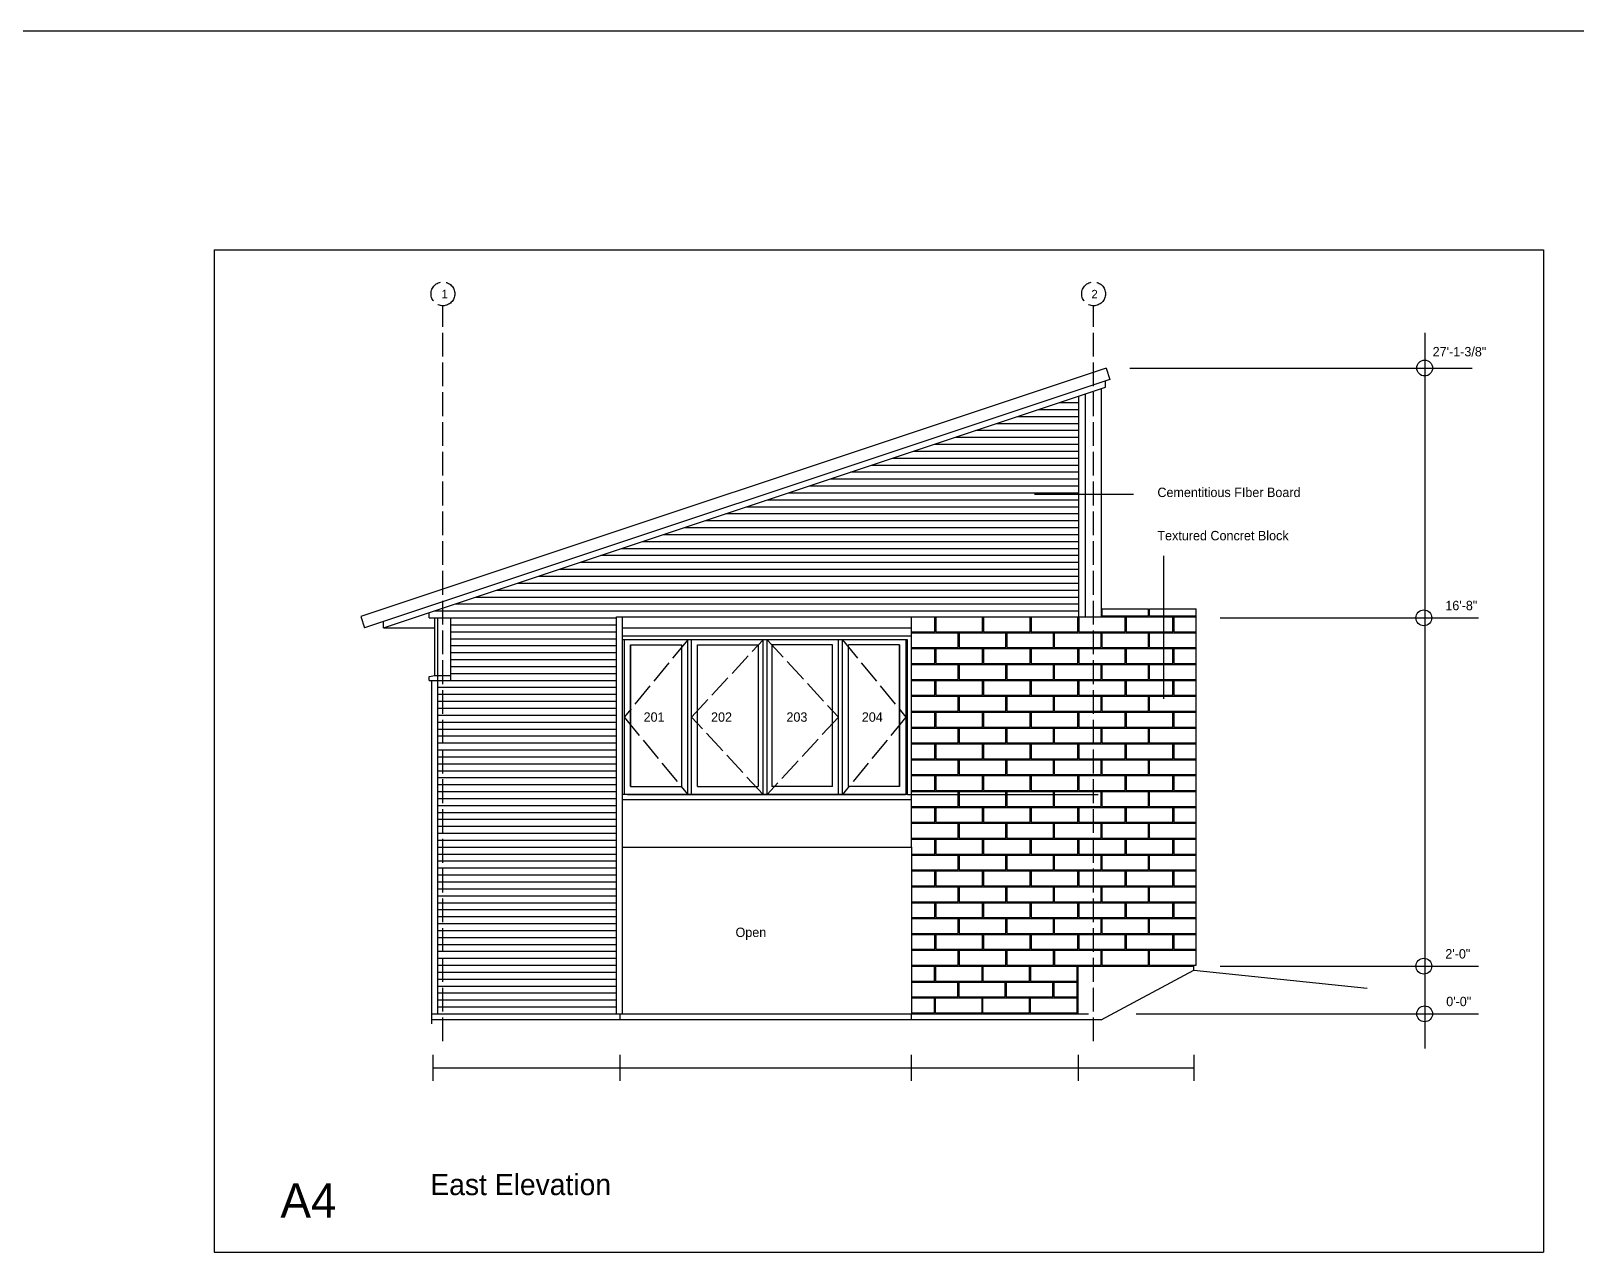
# Model space of a CAD drawing. Header units: inches. Extents: x 1267 to 6358, y -2516 to 3346.
# Drawn here: x 2046 to 2825, y 2730 to 3346 of the extents above; entities that cross this region are included whole.
import ezdxf

# ---------------------------------------------------------------- set-up
doc = ezdxf.new("R2010")
doc.units = ezdxf.units.IN
doc.header["$MEASUREMENT"] = 0
doc.linetypes.add('ACAD_ISO02W100', pattern=[15, 12, -3])
for name, color, linetype in [('blocks', 251, 'Continuous'), ('const', 7, 'Continuous'), ('e1', 7, 'Continuous'), ('e2', 251, 'Continuous'), ('glassSwing', 172, 'ACAD_ISO02W100'), ('grid', 252, 'ACAD_ISO02W100'), ('walls', 7, 'Continuous')]:
    doc.layers.add(name, color=color, linetype=linetype)

msp = doc.modelspace()

# ---------------------------------------------------------------- linework, layer by layer
for p, q in [((2138.78, 3235.35), (2138.78, 2730.34)), ((2138.78, 3235.35), (2808.91, 3235.35)), ((2808.91, 3235.35), (2808.91, 2730.34)), ((2138.78, 2730.34), (2808.91, 2730.34))]:
    msp.add_line(p, q)
at = {"layer": 'blocks'}
for p, q in [((2586.34, 3050.88), (2586.34, 3054.38)), ((2609.84, 3050.88), (2609.84, 3054.38)), ((2610.34, 3050.88), (2610.34, 3054.38)), ((2502.09, 3042.88), (2502.09, 3050.38)), ((2502.59, 3050.38), (2502.59, 3042.88)), ((2526.09, 3042.88), (2526.09, 3050.38)), ((2526.59, 3050.38), (2526.59, 3042.88)), ((2550.09, 3042.88), (2550.09, 3050.38)), ((2550.59, 3050.38), (2550.59, 3042.88)), ((2574.09, 3042.88), (2574.09, 3050.38)), ((2574.59, 3050.38), (2574.59, 3042.88)), ((2586.09, 3050.38), (2598.09, 3050.38)), ((2586.34, 3050.88), (2609.84, 3050.88)), ((2598.09, 3042.88), (2598.09, 3050.38)), ((2598.59, 3050.38), (2622.09, 3050.38)), ((2598.59, 3050.38), (2598.59, 3042.88)), ((2610.34, 3050.88), (2633.84, 3050.88)), ((2622.09, 3042.88), (2622.09, 3050.38)), ((2622.59, 3050.38), (2633.84, 3050.38)), ((2622.59, 3050.38), (2622.59, 3042.88)), ((2490.34, 3042.88), (2502.09, 3042.88)), ((2490.34, 3042.38), (2513.84, 3042.38)), ((2502.59, 3042.88), (2526.09, 3042.88)), ((2513.84, 3034.88), (2513.84, 3042.38)), ((2514.34, 3042.38), (2514.34, 3034.88)), ((2514.34, 3042.38), (2537.84, 3042.38)), ((2526.59, 3042.88), (2550.09, 3042.88)), ((2537.84, 3034.88), (2537.84, 3042.38)), ((2538.34, 3042.38), (2561.84, 3042.38)), ((2538.34, 3042.38), (2538.34, 3034.88)), ((2550.59, 3042.88), (2574.09, 3042.88)), ((2561.84, 3034.88), (2561.84, 3042.38)), ((2562.34, 3034.88), (2562.34, 3042.38)), ((2562.34, 3042.38), (2585.84, 3042.38)), ((2574.59, 3042.88), (2598.09, 3042.88)), ((2585.84, 3034.88), (2585.84, 3042.38)), ((2586.34, 3042.38), (2609.84, 3042.38)), ((2586.34, 3034.88), (2586.34, 3042.38)), ((2598.59, 3042.88), (2622.09, 3042.88)), ((2609.84, 3034.88), (2609.84, 3042.38)), ((2610.34, 3034.88), (2610.34, 3042.38)), ((2610.34, 3042.38), (2633.84, 3042.38)), ((2622.59, 3042.88), (2633.84, 3042.88)), ((2490.34, 3034.88), (2513.84, 3034.88)), ((2490.34, 3034.38), (2502.09, 3034.38)), ((2502.09, 3026.88), (2502.09, 3034.38)), ((2502.59, 3034.38), (2526.09, 3034.38)), ((2502.59, 3034.38), (2502.59, 3026.88)), ((2514.34, 3034.88), (2537.84, 3034.88)), ((2526.09, 3026.88), (2526.09, 3034.38)), ((2526.59, 3034.38), (2550.09, 3034.38)), ((2526.59, 3034.38), (2526.59, 3026.88)), ((2538.34, 3034.88), (2561.84, 3034.88)), ((2550.09, 3026.88), (2550.09, 3034.38)), ((2550.59, 3034.38), (2574.09, 3034.38)), ((2550.59, 3034.38), (2550.59, 3026.88)), ((2562.34, 3034.88), (2585.84, 3034.88)), ((2574.09, 3026.88), (2574.09, 3034.38)), ((2574.59, 3034.38), (2574.59, 3026.88)), ((2574.59, 3034.38), (2598.09, 3034.38)), ((2586.34, 3034.88), (2609.84, 3034.88)), ((2598.09, 3026.88), (2598.09, 3034.38)), ((2598.59, 3034.38), (2622.09, 3034.38)), ((2598.59, 3034.38), (2598.59, 3026.88)), ((2610.34, 3034.88), (2633.84, 3034.88)), ((2622.09, 3026.88), (2622.09, 3034.38)), ((2622.59, 3034.38), (2622.59, 3026.88)), ((2622.59, 3034.38), (2633.84, 3034.38)), ((2490.34, 3026.88), (2502.09, 3026.88)), ((2490.34, 3026.38), (2513.84, 3026.38)), ((2502.59, 3026.88), (2526.09, 3026.88)), ((2513.84, 3018.88), (2513.84, 3026.38)), ((2514.34, 3026.38), (2514.34, 3018.88)), ((2514.34, 3026.38), (2537.84, 3026.38)), ((2526.59, 3026.88), (2550.09, 3026.88)), ((2537.84, 3018.88), (2537.84, 3026.38)), ((2538.34, 3026.38), (2561.84, 3026.38)), ((2538.34, 3026.38), (2538.34, 3018.88)), ((2550.59, 3026.88), (2574.09, 3026.88)), ((2561.84, 3018.88), (2561.84, 3026.38)), ((2562.34, 3018.88), (2562.34, 3026.38)), ((2562.34, 3026.38), (2585.84, 3026.38)), ((2574.59, 3026.88), (2598.09, 3026.88)), ((2585.84, 3018.88), (2585.84, 3026.38)), ((2586.34, 3026.38), (2609.84, 3026.38)), ((2586.34, 3018.88), (2586.34, 3026.38)), ((2598.59, 3026.88), (2622.09, 3026.88)), ((2609.84, 3018.88), (2609.84, 3026.38)), ((2610.34, 3018.88), (2610.34, 3026.38)), ((2610.34, 3026.38), (2633.84, 3026.38)), ((2622.59, 3026.88), (2633.84, 3026.88)), ((2490.34, 3018.88), (2513.84, 3018.88)), ((2490.34, 3018.38), (2502.09, 3018.38)), ((2502.09, 3010.88), (2502.09, 3018.38)), ((2502.59, 3018.38), (2526.09, 3018.38)), ((2502.59, 3018.38), (2502.59, 3010.88)), ((2514.34, 3018.88), (2537.84, 3018.88)), ((2526.09, 3010.88), (2526.09, 3018.38)), ((2526.59, 3018.38), (2526.59, 3010.88)), ((2526.59, 3018.38), (2550.09, 3018.38)), ((2538.34, 3018.88), (2561.84, 3018.88)), ((2550.09, 3010.88), (2550.09, 3018.38)), ((2550.59, 3018.38), (2550.59, 3010.88)), ((2550.59, 3018.38), (2574.09, 3018.38)), ((2562.34, 3018.88), (2585.84, 3018.88)), ((2574.09, 3010.88), (2574.09, 3018.38)), ((2574.59, 3018.38), (2574.59, 3010.88)), ((2574.59, 3018.38), (2598.09, 3018.38)), ((2586.34, 3018.88), (2609.84, 3018.88)), ((2598.09, 3010.88), (2598.09, 3018.38)), ((2598.59, 3018.38), (2622.09, 3018.38)), ((2598.59, 3018.38), (2598.59, 3010.88)), ((2610.34, 3018.88), (2633.84, 3018.88)), ((2622.09, 3010.88), (2622.09, 3018.38)), ((2622.59, 3018.38), (2622.59, 3010.88)), ((2622.59, 3018.38), (2633.84, 3018.38)), ((2490.34, 3010.88), (2502.09, 3010.88)), ((2490.34, 3010.38), (2513.84, 3010.38)), ((2502.59, 3010.88), (2526.09, 3010.88)), ((2513.84, 3002.88), (2513.84, 3010.38)), ((2514.34, 3010.38), (2514.34, 3002.88)), ((2514.34, 3010.38), (2537.84, 3010.38)), ((2526.59, 3010.88), (2550.09, 3010.88)), ((2537.84, 3002.88), (2537.84, 3010.38)), ((2538.34, 3010.38), (2561.84, 3010.38)), ((2538.34, 3010.38), (2538.34, 3002.88)), ((2550.59, 3010.88), (2574.09, 3010.88)), ((2561.84, 3002.88), (2561.84, 3010.38)), ((2562.34, 3010.38), (2585.84, 3010.38)), ((2562.34, 3002.88), (2562.34, 3010.38)), ((2574.59, 3010.88), (2598.09, 3010.88)), ((2585.84, 3002.88), (2585.84, 3010.38)), ((2586.34, 3010.38), (2609.84, 3010.38)), ((2586.34, 3002.88), (2586.34, 3010.38)), ((2598.59, 3010.88), (2622.09, 3010.88)), ((2609.84, 3002.88), (2609.84, 3010.38)), ((2610.34, 3002.88), (2610.34, 3010.38)), ((2610.34, 3010.38), (2633.84, 3010.38)), ((2622.59, 3010.88), (2633.84, 3010.88)), ((2490.34, 3002.88), (2513.84, 3002.88)), ((2490.34, 3002.38), (2502.09, 3002.38)), ((2502.09, 2994.88), (2502.09, 3002.38)), ((2502.59, 3002.38), (2526.09, 3002.38)), ((2502.59, 3002.38), (2502.59, 2994.88)), ((2514.34, 3002.88), (2537.84, 3002.88)), ((2526.09, 2994.88), (2526.09, 3002.38)), ((2526.59, 3002.38), (2526.59, 2994.88)), ((2526.59, 3002.38), (2550.09, 3002.38)), ((2538.34, 3002.88), (2561.84, 3002.88)), ((2550.09, 2994.88), (2550.09, 3002.38)), ((2550.59, 3002.38), (2574.09, 3002.38)), ((2550.59, 3002.38), (2550.59, 2994.88)), ((2562.34, 3002.88), (2585.84, 3002.88)), ((2574.09, 2994.88), (2574.09, 3002.38)), ((2574.59, 3002.38), (2574.59, 2994.88)), ((2574.59, 3002.38), (2598.09, 3002.38)), ((2586.34, 3002.88), (2609.84, 3002.88)), ((2598.09, 2994.88), (2598.09, 3002.38)), ((2598.59, 3002.38), (2622.09, 3002.38)), ((2598.59, 3002.38), (2598.59, 2994.88)), ((2610.34, 3002.88), (2633.84, 3002.88)), ((2622.09, 2994.88), (2622.09, 3002.38)), ((2622.59, 3002.38), (2622.59, 2994.88)), ((2622.59, 3002.38), (2633.84, 3002.38)), ((2490.34, 2994.88), (2502.09, 2994.88)), ((2490.34, 2994.38), (2513.84, 2994.38)), ((2502.59, 2994.88), (2526.09, 2994.88)), ((2513.84, 2986.88), (2513.84, 2994.38)), ((2514.34, 2994.38), (2514.34, 2986.88)), ((2514.34, 2994.38), (2537.84, 2994.38)), ((2526.59, 2994.88), (2550.09, 2994.88)), ((2537.84, 2986.88), (2537.84, 2994.38)), ((2538.34, 2994.38), (2561.84, 2994.38)), ((2538.34, 2994.38), (2538.34, 2986.88)), ((2550.59, 2994.88), (2574.09, 2994.88)), ((2561.84, 2986.88), (2561.84, 2994.38)), ((2562.34, 2986.88), (2562.34, 2994.38)), ((2562.34, 2994.38), (2585.84, 2994.38)), ((2574.59, 2994.88), (2598.09, 2994.88)), ((2585.84, 2986.88), (2585.84, 2994.38)), ((2586.34, 2994.38), (2609.84, 2994.38)), ((2586.34, 2986.88), (2586.34, 2994.38)), ((2598.59, 2994.88), (2622.09, 2994.88)), ((2609.84, 2986.88), (2609.84, 2994.38)), ((2610.34, 2986.88), (2610.34, 2994.38)), ((2610.34, 2994.38), (2633.84, 2994.38)), ((2622.59, 2994.88), (2633.84, 2994.88)), ((2490.34, 2986.88), (2513.84, 2986.88)), ((2490.34, 2986.38), (2502.09, 2986.38)), ((2502.09, 2978.88), (2502.09, 2986.38)), ((2502.59, 2986.38), (2526.09, 2986.38)), ((2502.59, 2986.38), (2502.59, 2978.88)), ((2514.34, 2986.88), (2537.84, 2986.88)), ((2526.09, 2978.88), (2526.09, 2986.38)), ((2526.59, 2986.38), (2550.09, 2986.38)), ((2526.59, 2986.38), (2526.59, 2978.88)), ((2538.34, 2986.88), (2561.84, 2986.88)), ((2550.09, 2978.88), (2550.09, 2986.38)), ((2550.59, 2986.38), (2574.09, 2986.38)), ((2550.59, 2986.38), (2550.59, 2978.88)), ((2562.34, 2986.88), (2585.84, 2986.88)), ((2574.09, 2978.88), (2574.09, 2986.38)), ((2574.59, 2986.38), (2574.59, 2978.88)), ((2574.59, 2986.38), (2598.09, 2986.38)), ((2586.34, 2986.88), (2609.84, 2986.88)), ((2598.09, 2978.88), (2598.09, 2986.38)), ((2598.59, 2986.38), (2622.09, 2986.38)), ((2598.59, 2986.38), (2598.59, 2978.88)), ((2610.34, 2986.88), (2633.84, 2986.88)), ((2622.09, 2978.88), (2622.09, 2986.38)), ((2622.59, 2986.38), (2622.59, 2978.88)), ((2622.59, 2986.38), (2633.84, 2986.38)), ((2490.34, 2978.88), (2502.09, 2978.88)), ((2490.34, 2978.38), (2513.84, 2978.38)), ((2502.59, 2978.88), (2526.09, 2978.88)), ((2513.84, 2970.88), (2513.84, 2978.38)), ((2514.34, 2978.38), (2537.84, 2978.38)), ((2514.34, 2978.38), (2514.34, 2970.88)), ((2526.59, 2978.88), (2550.09, 2978.88)), ((2537.84, 2970.88), (2537.84, 2978.38)), ((2538.34, 2978.38), (2561.84, 2978.38)), ((2538.34, 2978.38), (2538.34, 2970.88)), ((2550.59, 2978.88), (2574.09, 2978.88)), ((2561.84, 2970.88), (2561.84, 2978.38)), ((2562.34, 2978.38), (2585.84, 2978.38)), ((2562.34, 2970.88), (2562.34, 2978.38)), ((2574.59, 2978.88), (2598.09, 2978.88)), ((2585.84, 2970.88), (2585.84, 2978.38)), ((2586.34, 2978.38), (2609.84, 2978.38)), ((2586.34, 2970.88), (2586.34, 2978.38)), ((2598.59, 2978.88), (2622.09, 2978.88)), ((2609.84, 2970.88), (2609.84, 2978.38)), ((2610.34, 2970.88), (2610.34, 2978.38)), ((2610.34, 2978.38), (2633.84, 2978.38)), ((2622.59, 2978.88), (2633.84, 2978.88)), ((2490.34, 2970.88), (2513.84, 2970.88)), ((2490.34, 2970.38), (2502.09, 2970.38)), ((2502.09, 2962.88), (2502.09, 2970.38)), ((2502.59, 2970.38), (2526.09, 2970.38)), ((2502.59, 2970.38), (2502.59, 2962.88)), ((2514.34, 2970.88), (2537.84, 2970.88)), ((2526.09, 2962.88), (2526.09, 2970.38)), ((2526.59, 2970.38), (2526.59, 2962.88)), ((2526.59, 2970.38), (2550.09, 2970.38)), ((2538.34, 2970.88), (2561.84, 2970.88)), ((2550.09, 2962.88), (2550.09, 2970.38)), ((2550.59, 2970.38), (2574.09, 2970.38)), ((2550.59, 2970.38), (2550.59, 2962.88)), ((2562.34, 2970.88), (2585.84, 2970.88)), ((2574.09, 2962.88), (2574.09, 2970.38)), ((2574.59, 2970.38), (2574.59, 2962.88)), ((2574.59, 2970.38), (2598.09, 2970.38)), ((2586.34, 2970.88), (2609.84, 2970.88)), ((2598.09, 2962.88), (2598.09, 2970.38)), ((2598.59, 2970.38), (2622.09, 2970.38)), ((2598.59, 2970.38), (2598.59, 2962.88)), ((2610.34, 2970.88), (2633.84, 2970.88)), ((2622.09, 2962.88), (2622.09, 2970.38)), ((2622.59, 2970.38), (2622.59, 2962.88)), ((2622.59, 2970.38), (2633.84, 2970.38)), ((2490.34, 2962.88), (2502.09, 2962.88)), ((2490.34, 2962.38), (2513.84, 2962.38)), ((2502.59, 2962.88), (2526.09, 2962.88)), ((2513.84, 2954.88), (2513.84, 2962.38)), ((2514.34, 2962.38), (2514.34, 2954.88)), ((2514.34, 2962.38), (2537.84, 2962.38)), ((2526.59, 2962.88), (2550.09, 2962.88)), ((2537.84, 2954.88), (2537.84, 2962.38)), ((2538.34, 2962.38), (2561.84, 2962.38)), ((2538.34, 2962.38), (2538.34, 2954.88)), ((2550.59, 2962.88), (2574.09, 2962.88)), ((2561.84, 2954.88), (2561.84, 2962.38)), ((2562.34, 2954.88), (2562.34, 2962.38)), ((2562.34, 2962.38), (2585.84, 2962.38)), ((2574.59, 2962.88), (2598.09, 2962.88)), ((2585.84, 2954.88), (2585.84, 2962.38)), ((2586.34, 2962.38), (2609.84, 2962.38)), ((2586.34, 2954.88), (2586.34, 2962.38)), ((2598.59, 2962.88), (2622.09, 2962.88)), ((2609.84, 2954.88), (2609.84, 2962.38)), ((2610.34, 2954.88), (2610.34, 2962.38)), ((2610.34, 2962.38), (2633.84, 2962.38)), ((2622.59, 2962.88), (2633.84, 2962.88)), ((2490.34, 2954.88), (2513.84, 2954.88)), ((2490.34, 2954.38), (2502.09, 2954.38)), ((2502.09, 2946.88), (2502.09, 2954.38)), ((2502.59, 2954.38), (2526.09, 2954.38)), ((2502.59, 2954.38), (2502.59, 2946.88)), ((2514.34, 2954.88), (2537.84, 2954.88)), ((2526.09, 2946.88), (2526.09, 2954.38)), ((2526.59, 2954.38), (2526.59, 2946.88)), ((2526.59, 2954.38), (2550.09, 2954.38)), ((2538.34, 2954.88), (2561.84, 2954.88)), ((2550.09, 2946.88), (2550.09, 2954.38)), ((2550.59, 2954.38), (2574.09, 2954.38)), ((2550.59, 2954.38), (2550.59, 2946.88)), ((2562.34, 2954.88), (2585.84, 2954.88)), ((2574.09, 2946.88), (2574.09, 2954.38)), ((2574.59, 2954.38), (2574.59, 2946.88)), ((2574.59, 2954.38), (2598.09, 2954.38)), ((2586.34, 2954.88), (2609.84, 2954.88)), ((2598.09, 2946.88), (2598.09, 2954.38)), ((2598.59, 2954.38), (2622.09, 2954.38)), ((2598.59, 2954.38), (2598.59, 2946.88)), ((2610.34, 2954.88), (2633.84, 2954.88)), ((2622.09, 2946.88), (2622.09, 2954.38)), ((2622.59, 2954.38), (2622.59, 2946.88)), ((2622.59, 2954.38), (2633.84, 2954.38)), ((2490.34, 2946.88), (2502.09, 2946.88)), ((2490.34, 2946.38), (2513.84, 2946.38)), ((2502.59, 2946.88), (2526.09, 2946.88)), ((2513.84, 2938.88), (2513.84, 2946.38)), ((2514.34, 2946.38), (2514.34, 2938.88)), ((2514.34, 2946.38), (2537.84, 2946.38)), ((2526.59, 2946.88), (2550.09, 2946.88)), ((2537.84, 2938.88), (2537.84, 2946.38)), ((2538.34, 2946.38), (2538.34, 2938.88)), ((2538.34, 2946.38), (2561.84, 2946.38)), ((2550.59, 2946.88), (2574.09, 2946.88)), ((2561.84, 2938.88), (2561.84, 2946.38)), ((2562.34, 2938.88), (2562.34, 2946.38)), ((2562.34, 2946.38), (2585.84, 2946.38)), ((2574.59, 2946.88), (2598.09, 2946.88)), ((2585.84, 2938.88), (2585.84, 2946.38)), ((2586.34, 2946.38), (2609.84, 2946.38)), ((2586.34, 2938.88), (2586.34, 2946.38)), ((2598.59, 2946.88), (2622.09, 2946.88)), ((2609.84, 2938.88), (2609.84, 2946.38)), ((2610.34, 2938.88), (2610.34, 2946.38)), ((2610.34, 2946.38), (2633.84, 2946.38)), ((2622.59, 2946.88), (2633.84, 2946.88)), ((2490.34, 2938.88), (2513.84, 2938.88)), ((2490.34, 2938.38), (2502.09, 2938.38)), ((2502.09, 2930.88), (2502.09, 2938.38)), ((2502.59, 2938.38), (2526.09, 2938.38)), ((2502.59, 2938.38), (2502.59, 2930.88)), ((2514.34, 2938.88), (2537.84, 2938.88)), ((2526.09, 2930.88), (2526.09, 2938.38)), ((2526.59, 2938.38), (2526.59, 2930.88)), ((2526.59, 2938.38), (2550.09, 2938.38)), ((2538.34, 2938.88), (2561.84, 2938.88)), ((2550.09, 2930.88), (2550.09, 2938.38)), ((2550.59, 2938.38), (2574.09, 2938.38)), ((2550.59, 2938.38), (2550.59, 2930.88)), ((2562.34, 2938.88), (2585.84, 2938.88)), ((2574.09, 2930.88), (2574.09, 2938.38)), ((2574.59, 2938.38), (2574.59, 2930.88)), ((2574.59, 2938.38), (2598.09, 2938.38)), ((2586.34, 2938.88), (2609.84, 2938.88)), ((2598.09, 2930.88), (2598.09, 2938.38)), ((2598.59, 2938.38), (2622.09, 2938.38)), ((2598.59, 2938.38), (2598.59, 2930.88)), ((2610.34, 2938.88), (2633.84, 2938.88)), ((2622.09, 2930.88), (2622.09, 2938.38)), ((2622.59, 2938.38), (2622.59, 2930.88)), ((2622.59, 2938.38), (2633.84, 2938.38)), ((2490.34, 2930.88), (2502.09, 2930.88)), ((2490.34, 2930.38), (2513.84, 2930.38)), ((2502.59, 2930.88), (2526.09, 2930.88)), ((2513.84, 2922.88), (2513.84, 2930.38)), ((2514.34, 2930.38), (2514.34, 2922.88)), ((2514.34, 2930.38), (2537.84, 2930.38)), ((2526.59, 2930.88), (2550.09, 2930.88)), ((2537.84, 2922.88), (2537.84, 2930.38)), ((2538.34, 2930.38), (2561.84, 2930.38)), ((2538.34, 2930.38), (2538.34, 2922.88)), ((2550.59, 2930.88), (2574.09, 2930.88)), ((2561.84, 2922.88), (2561.84, 2930.38)), ((2562.34, 2922.88), (2562.34, 2930.38)), ((2562.34, 2930.38), (2585.84, 2930.38)), ((2574.59, 2930.88), (2598.09, 2930.88)), ((2585.84, 2922.88), (2585.84, 2930.38)), ((2586.34, 2930.38), (2609.84, 2930.38)), ((2586.34, 2922.88), (2586.34, 2930.38)), ((2598.59, 2930.88), (2622.09, 2930.88)), ((2609.84, 2922.88), (2609.84, 2930.38)), ((2610.34, 2922.88), (2610.34, 2930.38)), ((2610.34, 2930.38), (2633.84, 2930.38)), ((2622.59, 2930.88), (2633.84, 2930.88)), ((2490.34, 2922.88), (2513.84, 2922.88)), ((2490.34, 2922.38), (2502.09, 2922.38)), ((2502.09, 2914.88), (2502.09, 2922.38)), ((2502.59, 2922.38), (2526.09, 2922.38)), ((2502.59, 2922.38), (2502.59, 2914.88)), ((2514.34, 2922.88), (2537.84, 2922.88)), ((2526.09, 2914.88), (2526.09, 2922.38)), ((2526.59, 2922.38), (2526.59, 2914.88)), ((2526.59, 2922.38), (2550.09, 2922.38)), ((2538.34, 2922.88), (2561.84, 2922.88)), ((2550.09, 2914.88), (2550.09, 2922.38)), ((2550.59, 2922.38), (2574.09, 2922.38)), ((2550.59, 2922.38), (2550.59, 2914.88)), ((2562.34, 2922.88), (2585.84, 2922.88)), ((2574.09, 2914.88), (2574.09, 2922.38)), ((2574.59, 2922.38), (2574.59, 2914.88)), ((2574.59, 2922.38), (2598.09, 2922.38)), ((2586.34, 2922.88), (2609.84, 2922.88)), ((2598.09, 2914.88), (2598.09, 2922.38)), ((2598.59, 2922.38), (2622.09, 2922.38)), ((2598.59, 2922.38), (2598.59, 2914.88)), ((2610.34, 2922.88), (2633.84, 2922.88)), ((2622.09, 2914.88), (2622.09, 2922.38)), ((2622.59, 2922.38), (2622.59, 2914.88)), ((2622.59, 2922.38), (2633.84, 2922.38)), ((2490.34, 2914.88), (2502.09, 2914.88)), ((2490.34, 2914.38), (2513.84, 2914.38)), ((2502.59, 2914.88), (2526.09, 2914.88)), ((2513.84, 2906.88), (2513.84, 2914.38)), ((2514.34, 2914.38), (2514.34, 2906.88)), ((2514.34, 2914.38), (2537.84, 2914.38)), ((2526.59, 2914.88), (2550.09, 2914.88)), ((2537.84, 2906.88), (2537.84, 2914.38)), ((2538.34, 2914.38), (2561.84, 2914.38)), ((2538.34, 2914.38), (2538.34, 2906.88)), ((2550.59, 2914.88), (2574.09, 2914.88)), ((2561.84, 2906.88), (2561.84, 2914.38)), ((2562.34, 2906.88), (2562.34, 2914.38)), ((2562.34, 2914.38), (2585.84, 2914.38)), ((2574.59, 2914.88), (2598.09, 2914.88)), ((2585.84, 2906.88), (2585.84, 2914.38)), ((2586.34, 2914.38), (2609.84, 2914.38)), ((2586.34, 2906.88), (2586.34, 2914.38)), ((2598.59, 2914.88), (2622.09, 2914.88)), ((2609.84, 2906.88), (2609.84, 2914.38)), ((2610.34, 2906.88), (2610.34, 2914.38)), ((2610.34, 2914.38), (2633.84, 2914.38)), ((2622.59, 2914.88), (2633.84, 2914.88)), ((2490.34, 2906.88), (2513.84, 2906.88)), ((2490.34, 2906.38), (2502.09, 2906.38)), ((2502.09, 2898.88), (2502.09, 2906.38)), ((2502.59, 2906.38), (2526.09, 2906.38)), ((2502.59, 2906.38), (2502.59, 2898.88)), ((2514.34, 2906.88), (2537.84, 2906.88)), ((2526.09, 2898.88), (2526.09, 2906.38)), ((2526.59, 2906.38), (2526.59, 2898.88)), ((2526.59, 2906.38), (2550.09, 2906.38)), ((2538.34, 2906.88), (2561.84, 2906.88)), ((2550.09, 2898.88), (2550.09, 2906.38)), ((2550.59, 2906.38), (2574.09, 2906.38)), ((2550.59, 2906.38), (2550.59, 2898.88)), ((2562.34, 2906.88), (2585.84, 2906.88)), ((2574.09, 2898.88), (2574.09, 2906.38)), ((2574.59, 2906.38), (2574.59, 2898.88)), ((2574.59, 2906.38), (2598.09, 2906.38)), ((2586.34, 2906.88), (2609.84, 2906.88)), ((2598.09, 2898.88), (2598.09, 2906.38)), ((2598.59, 2906.38), (2622.09, 2906.38)), ((2598.59, 2906.38), (2598.59, 2898.88)), ((2610.34, 2906.88), (2633.84, 2906.88)), ((2622.09, 2898.88), (2622.09, 2906.38)), ((2622.59, 2906.38), (2622.59, 2898.88)), ((2622.59, 2906.38), (2633.84, 2906.38)), ((2490.34, 2898.88), (2502.09, 2898.88)), ((2490.34, 2898.38), (2513.84, 2898.38)), ((2502.59, 2898.88), (2526.09, 2898.88)), ((2513.84, 2890.88), (2513.84, 2898.38)), ((2514.34, 2898.38), (2537.84, 2898.38)), ((2514.34, 2898.38), (2514.34, 2890.88)), ((2526.59, 2898.88), (2550.09, 2898.88)), ((2537.84, 2890.88), (2537.84, 2898.38)), ((2538.34, 2898.38), (2561.84, 2898.38)), ((2538.34, 2898.38), (2538.34, 2890.88)), ((2550.59, 2898.88), (2574.09, 2898.88)), ((2561.84, 2890.88), (2561.84, 2898.38)), ((2562.34, 2898.38), (2585.84, 2898.38)), ((2562.34, 2890.88), (2562.34, 2898.38)), ((2574.59, 2898.88), (2598.09, 2898.88)), ((2585.84, 2890.88), (2585.84, 2898.38)), ((2586.34, 2898.38), (2609.84, 2898.38)), ((2586.34, 2890.88), (2586.34, 2898.38)), ((2598.59, 2898.88), (2622.09, 2898.88)), ((2609.84, 2890.88), (2609.84, 2898.38)), ((2610.34, 2890.88), (2610.34, 2898.38)), ((2610.34, 2898.38), (2633.84, 2898.38)), ((2622.59, 2898.88), (2633.84, 2898.88)), ((2490.34, 2890.88), (2513.84, 2890.88)), ((2490.34, 2890.38), (2502.09, 2890.38)), ((2502.09, 2882.88), (2502.09, 2890.38)), ((2502.59, 2890.38), (2526.09, 2890.38)), ((2502.59, 2890.38), (2502.59, 2882.88)), ((2514.34, 2890.88), (2537.84, 2890.88)), ((2526.09, 2882.88), (2526.09, 2890.38)), ((2526.59, 2890.38), (2550.09, 2890.38)), ((2526.59, 2890.38), (2526.59, 2882.88)), ((2538.34, 2890.88), (2561.84, 2890.88)), ((2550.09, 2882.88), (2550.09, 2890.38)), ((2550.59, 2890.38), (2574.09, 2890.38)), ((2550.59, 2890.38), (2550.59, 2882.88)), ((2562.34, 2890.88), (2585.84, 2890.88)), ((2574.09, 2882.88), (2574.09, 2890.38)), ((2574.59, 2890.38), (2574.59, 2882.88)), ((2574.59, 2890.38), (2598.09, 2890.38)), ((2586.34, 2890.88), (2609.84, 2890.88)), ((2598.09, 2882.88), (2598.09, 2890.38)), ((2598.59, 2890.38), (2622.09, 2890.38)), ((2598.59, 2890.38), (2598.59, 2882.88)), ((2610.34, 2890.88), (2633.84, 2890.88)), ((2622.09, 2882.88), (2622.09, 2890.38)), ((2622.59, 2890.38), (2622.59, 2882.88)), ((2622.59, 2890.38), (2633.84, 2890.38)), ((2490.34, 2882.88), (2502.09, 2882.88)), ((2490.34, 2882.38), (2513.84, 2882.38)), ((2502.59, 2882.88), (2526.09, 2882.88)), ((2513.84, 2874.88), (2513.84, 2882.38)), ((2514.34, 2882.38), (2514.34, 2874.88)), ((2514.34, 2882.38), (2537.84, 2882.38)), ((2526.59, 2882.88), (2550.09, 2882.88)), ((2537.84, 2874.88), (2537.84, 2882.38)), ((2538.34, 2882.38), (2561.84, 2882.38)), ((2538.34, 2882.38), (2538.34, 2874.88)), ((2550.59, 2882.88), (2574.09, 2882.88)), ((2561.84, 2874.88), (2561.84, 2882.38)), ((2562.34, 2882.38), (2585.84, 2882.38)), ((2562.34, 2882.38), (2562.34, 2874.88)), ((2574.59, 2882.88), (2598.09, 2882.88)), ((2585.84, 2874.88), (2585.84, 2882.38)), ((2586.34, 2882.38), (2609.84, 2882.38)), ((2586.34, 2874.88), (2586.34, 2882.38)), ((2598.59, 2882.88), (2622.09, 2882.88)), ((2609.84, 2874.88), (2609.84, 2882.38)), ((2610.34, 2882.38), (2633.84, 2882.38)), ((2610.34, 2874.88), (2610.34, 2882.38)), ((2622.59, 2882.88), (2633.84, 2882.88)), ((2490.34, 2874.88), (2513.84, 2874.88)), ((2490.34, 2874.38), (2501.84, 2874.38)), ((2501.84, 2866.88), (2501.84, 2874.38)), ((2502.34, 2874.38), (2525.84, 2874.38)), ((2502.34, 2874.38), (2502.34, 2866.88)), ((2514.34, 2874.88), (2537.84, 2874.88)), ((2525.84, 2866.88), (2525.84, 2874.38)), ((2526.34, 2874.38), (2549.84, 2874.38)), ((2526.34, 2874.38), (2526.34, 2866.88)), ((2538.34, 2874.88), (2561.84, 2874.88)), ((2549.84, 2866.88), (2549.84, 2874.38)), ((2550.34, 2874.38), (2573.84, 2874.38)), ((2550.34, 2874.38), (2550.34, 2866.88)), ((2562.34, 2874.88), (2585.84, 2874.88)), ((2573.84, 2866.88), (2573.84, 2874.38)), ((2586.34, 2874.88), (2609.84, 2874.88)), ((2610.34, 2874.88), (2633.84, 2874.88)), ((2490.34, 2866.88), (2501.84, 2866.88)), ((2502.34, 2866.88), (2525.84, 2866.88)), ((2526.34, 2866.88), (2549.84, 2866.88)), ((2550.34, 2866.88), (2573.84, 2866.88)), ((2490.34, 2866.38), (2513.59, 2866.38)), ((2490.34, 2858.88), (2513.59, 2858.88)), ((2513.59, 2858.88), (2513.59, 2866.38)), ((2514.09, 2866.38), (2514.09, 2858.88)), ((2514.09, 2866.38), (2537.59, 2866.38)), ((2514.09, 2858.88), (2537.59, 2858.88)), ((2537.59, 2858.88), (2537.59, 2866.38)), ((2538.09, 2866.38), (2538.09, 2858.88)), ((2538.09, 2866.38), (2561.59, 2866.38)), ((2538.09, 2858.88), (2561.59, 2858.88)), ((2561.59, 2858.88), (2561.59, 2866.38)), ((2562.09, 2866.38), (2562.09, 2858.88)), ((2562.09, 2866.38), (2573.84, 2866.38)), ((2562.09, 2858.88), (2573.84, 2858.88)), ((2573.84, 2858.88), (2573.84, 2866.38)), ((2490.34, 2858.38), (2501.84, 2858.38)), ((2490.34, 2850.88), (2501.84, 2850.88)), ((2501.84, 2850.88), (2501.84, 2858.38)), ((2502.34, 2858.38), (2525.84, 2858.38)), ((2502.34, 2850.88), (2502.34, 2858.38)), ((2502.34, 2850.88), (2525.84, 2850.88)), ((2525.84, 2850.88), (2525.84, 2858.38)), ((2526.34, 2850.88), (2526.34, 2858.38)), ((2526.34, 2858.38), (2549.84, 2858.38)), ((2526.34, 2850.88), (2549.84, 2850.88)), ((2549.84, 2850.88), (2549.84, 2858.38)), ((2550.34, 2858.38), (2573.84, 2858.38)), ((2550.34, 2850.88), (2550.34, 2858.38)), ((2550.34, 2850.88), (2573.84, 2850.88)), ((2573.84, 2850.88), (2573.84, 2858.38))]:
    msp.add_line(p, q, dxfattribs=at)
at = {"layer": 'e1'}
for p, q in [((1267.49, 3345.59), (6357.66, 3345.59)), ((2258.09, 3018.38), (2258.09, 3049.88)), ((2490.34, 2934.38), (2490.34, 3050.38)), ((2224.08, 3044.82), (2250.09, 3044.82)), ((2248.59, 3018.37), (2251.59, 3018.38)), ((2250.09, 3020.78), (2258.09, 3020.78)), ((2344.71, 2958.38), (2490.34, 2958.38))]:
    msp.add_line(p, q, dxfattribs=at)
at = {"layer": 'e2'}
for p, q in [((2748.99, 3193.52), (2748.99, 2832.95)), ((2600.38, 3175.74), (2772.9, 3175.74)), ((2224.08, 3044.82), (2586.09, 3165.49)), ((2578.09, 3050.38), (2578.09, 3162.82)), ((2554.26, 3154.88), (2574.59, 3154.88)), ((2564.76, 3158.38), (2574.59, 3158.38)), ((2574.59, 3050.38), (2574.59, 3161.66)), ((2533.26, 3147.88), (2574.59, 3147.88)), ((2543.76, 3151.38), (2574.59, 3151.38)), ((2512.26, 3140.88), (2574.59, 3140.88)), ((2522.76, 3144.38), (2574.59, 3144.38)), ((2491.26, 3133.88), (2574.59, 3133.88)), ((2501.76, 3137.38), (2574.59, 3137.38)), ((2470.26, 3126.88), (2574.59, 3126.88)), ((2480.76, 3130.38), (2574.59, 3130.38)), ((2438.76, 3116.38), (2574.59, 3116.38)), ((2449.26, 3119.88), (2574.59, 3119.88)), ((2459.76, 3123.38), (2574.59, 3123.38)), ((2417.76, 3109.38), (2574.59, 3109.38)), ((2428.26, 3112.88), (2574.59, 3112.88)), ((2396.76, 3102.38), (2574.59, 3102.38)), ((2407.26, 3105.88), (2574.59, 3105.88)), ((2375.76, 3095.38), (2574.59, 3095.38)), ((2386.26, 3098.88), (2574.59, 3098.88)), ((2344.26, 3084.88), (2574.59, 3084.88)), ((2354.76, 3088.38), (2574.59, 3088.38)), ((2365.26, 3091.88), (2574.59, 3091.88)), ((2323.26, 3077.88), (2574.59, 3077.88)), ((2333.76, 3081.38), (2574.59, 3081.38)), ((2302.26, 3070.88), (2574.59, 3070.88)), ((2312.76, 3074.38), (2574.59, 3074.38)), ((2281.26, 3063.88), (2574.59, 3063.88)), ((2291.76, 3067.38), (2574.59, 3067.38)), ((2249.76, 3053.38), (2574.59, 3053.38)), ((2260.26, 3056.88), (2574.59, 3056.88)), ((2270.76, 3060.38), (2574.59, 3060.38)), ((2247.09, 3049.88), (2247.09, 3052.49)), ((2247.09, 3049.88), (2341.59, 3049.88)), ((2251.59, 2850.38), (2251.59, 3049.88)), ((2258.09, 3046.38), (2341.59, 3046.38)), ((2341.59, 2850.38), (2341.59, 3050.38)), ((2341.59, 3050.38), (2344.59, 3050.38)), ((2645.83, 3049.9), (2776.2, 3049.9)), ((2258.09, 3042.88), (2341.59, 3042.88)), ((2258.09, 3039.38), (2341.59, 3039.38)), ((2344.59, 3044.84), (2490.34, 3044.84)), ((2344.59, 3040.88), (2490.34, 3040.88)), ((2488.34, 3038.84), (2344.59, 3038.84)), ((2345.47, 3038.84), (2345.47, 2960.88)), ((2377.47, 2960.88), (2377.47, 3038.84)), ((2379.47, 2960.88), (2379.47, 3038.84)), ((2415.47, 2960.88), (2415.47, 3038.84)), ((2417.47, 2960.88), (2417.47, 3038.84)), ((2453.47, 2960.88), (2453.47, 3038.84)), ((2455.47, 2960.88), (2455.47, 3038.84)), ((2487.47, 3038.84), (2487.47, 2960.88)), ((2488.34, 2960.88), (2488.34, 3038.84)), ((2258.09, 3035.88), (2341.59, 3035.88)), ((2258.09, 3032.38), (2341.59, 3032.38)), ((2348.72, 3036.34), (2348.72, 2964.88)), ((2348.72, 2964.88), (2348.72, 3036.34)), ((2348.72, 3036.34), (2374.47, 3036.34)), ((2374.47, 2964.88), (2374.47, 3036.34)), ((2382.47, 2964.88), (2382.47, 3036.34)), ((2382.47, 3036.34), (2412.97, 3036.34)), ((2412.97, 3036.34), (2412.97, 2964.88)), ((2419.97, 3036.34), (2419.97, 2964.88)), ((2450.47, 3036.34), (2419.97, 3036.34)), ((2450.47, 2964.88), (2450.47, 3036.34)), ((2484.21, 3036.34), (2458.47, 3036.34)), ((2458.47, 2964.88), (2458.47, 3036.34)), ((2484.21, 2964.88), (2484.21, 3036.34)), ((2484.21, 3036.34), (2484.21, 2964.88)), ((2258.09, 3028.88), (2341.59, 3028.88)), ((2258.09, 3025.38), (2341.59, 3025.38)), ((2251.59, 3018.38), (2341.59, 3018.38)), ((2251.59, 3014.88), (2341.59, 3014.88)), ((2258.09, 3021.88), (2341.59, 3021.88)), ((2251.59, 3011.38), (2341.59, 3011.38)), ((2251.59, 3007.88), (2341.59, 3007.88)), ((2251.59, 3004.38), (2341.59, 3004.38)), ((2251.59, 3000.88), (2341.59, 3000.88)), ((2251.59, 2997.38), (2341.59, 2997.38)), ((2251.59, 2993.88), (2341.59, 2993.88)), ((2251.59, 2990.38), (2341.59, 2990.38)), ((2251.59, 2986.88), (2341.59, 2986.88)), ((2251.59, 2983.38), (2341.59, 2983.38)), ((2251.59, 2979.88), (2341.59, 2979.88)), ((2251.59, 2976.38), (2341.59, 2976.38)), ((2251.59, 2972.88), (2341.59, 2972.88)), ((2251.59, 2969.38), (2341.59, 2969.38)), ((2251.59, 2965.88), (2341.59, 2965.88)), ((2251.59, 2962.38), (2341.59, 2962.38)), ((2488.34, 2960.88), (2344.59, 2960.88)), ((2347.21, 2960.88), (2487.21, 2960.88)), ((2348.72, 2964.88), (2374.47, 2964.88)), ((2382.47, 2964.88), (2412.97, 2964.88)), ((2450.47, 2964.88), (2419.97, 2964.88)), ((2484.21, 2964.88), (2458.47, 2964.88)), ((2488.34, 2960.88), (2584.34, 2960.88)), ((2251.59, 2958.88), (2341.59, 2958.88)), ((2251.59, 2955.38), (2341.59, 2955.38)), ((2251.59, 2951.88), (2341.59, 2951.88)), ((2251.59, 2948.38), (2341.59, 2948.38)), ((2251.59, 2944.88), (2341.59, 2944.88)), ((2251.59, 2941.38), (2341.59, 2941.38)), ((2251.59, 2937.88), (2341.59, 2937.88)), ((2251.59, 2934.38), (2341.59, 2934.38)), ((2251.59, 2930.88), (2341.59, 2930.88)), ((2251.59, 2927.38), (2341.59, 2927.38)), ((2251.59, 2923.88), (2341.59, 2923.88)), ((2251.59, 2920.38), (2341.59, 2920.38)), ((2251.59, 2916.88), (2341.59, 2916.88)), ((2251.59, 2913.38), (2341.59, 2913.38)), ((2251.59, 2909.88), (2341.59, 2909.88)), ((2251.59, 2906.38), (2341.59, 2906.38)), ((2251.59, 2902.88), (2341.59, 2902.88)), ((2251.59, 2899.38), (2341.59, 2899.38)), ((2251.59, 2895.88), (2341.59, 2895.88)), ((2251.59, 2892.38), (2341.59, 2892.38)), ((2251.59, 2888.88), (2341.59, 2888.88)), ((2251.59, 2885.38), (2341.59, 2885.38)), ((2251.59, 2881.88), (2341.59, 2881.88)), ((2251.59, 2878.38), (2341.59, 2878.38)), ((2251.59, 2874.88), (2341.59, 2874.88)), ((2574.34, 2874.38), (2632.59, 2874.38)), ((2574.34, 2850.38), (2574.34, 2874.38)), ((2603.51, 2874.4), (2621.85, 2874.4)), ((2645.83, 2874.4), (2776.2, 2874.4)), ((2251.59, 2871.38), (2341.59, 2871.38)), ((2251.59, 2867.88), (2341.59, 2867.88)), ((2251.59, 2864.38), (2341.59, 2864.38)), ((2251.59, 2860.88), (2341.59, 2860.88)), ((2251.59, 2857.38), (2341.59, 2857.38)), ((2251.59, 2853.88), (2341.59, 2853.88)), ((2248.59, 2850.38), (2490.09, 2850.38)), ((2343.21, 2850.38), (2343.21, 2847.38)), ((2490.09, 2850.38), (2574.34, 2850.38)), ((2490.09, 2850.38), (2490.09, 2847.38)), ((2490.09, 2850.38), (2579.51, 2850.38)), ((2603.51, 2850.38), (2776.2, 2850.38)), ((2248.96, 2829.69), (2248.96, 2816.55)), ((2343.21, 2829.69), (2343.21, 2816.55)), ((2490.09, 2829.69), (2490.09, 2816.55)), ((2574.34, 2829.69), (2574.34, 2816.55)), ((2632.59, 2829.69), (2632.59, 2816.55)), ((2248.96, 2823.12), (2632.59, 2823.12))]:
    msp.add_line(p, q, dxfattribs=at)
for centre in [(2748.99, 3175.74), (2748.54, 3049.88), (2748.54, 2874.38), (2748.99, 2850.38)]:
    msp.add_circle(centre, 4, dxfattribs=at)
at = {"layer": 'glassSwing'}
for p, q in [((2377.47, 3038.84), (2345.47, 2999.86)), ((2379.47, 2999.86), (2415.47, 3038.84)), ((2417.47, 3038.84), (2453.47, 2999.86)), ((2455.47, 3038.84), (2487.47, 2999.86)), ((2345.47, 2999.86), (2377.47, 2960.88)), ((2415.47, 2960.88), (2379.47, 2999.86)), ((2453.47, 2999.86), (2417.47, 2960.88)), ((2487.47, 2999.86), (2455.47, 2960.88))]:
    msp.add_line(p, q, dxfattribs=at)
at = {"layer": 'grid'}
for p, q in [((2254.09, 2836.53), (2254.09, 3207.12)), ((2582.09, 2836.53), (2582.09, 3207.12))]:
    msp.add_line(p, q, dxfattribs=at)
for centre in [(2254.09, 3213.12), (2582.09, 3213.12)]:
    msp.add_circle(centre, 6, dxfattribs=at)
at = {"layer": 'walls'}
for p, q in [((2588.38, 3175.74), (2212.69, 3050.51)), ((2588.38, 3175.74), (2590.28, 3170.05)), ((2590.28, 3170.05), (2214.59, 3044.82)), ((2586.09, 3165.49), (2588.09, 3166.16)), ((2586.09, 3050.38), (2586.09, 3165.49)), ((2588.09, 3166.16), (2588.09, 3169.32)), ((2602.25, 3112.11), (2552.25, 3112.11)), ((2617.35, 3081.09), (2617.35, 3009.09)), ((2586.34, 3054.38), (2609.84, 3054.38)), ((2610.34, 3054.38), (2633.84, 3054.38)), ((2633.84, 2874.88), (2633.84, 3054.38)), ((2212.69, 3050.51), (2214.59, 3044.82)), ((2222.09, 3047.32), (2214.59, 3044.82)), ((2224.08, 3044.82), (2224.08, 3047.98)), ((2250.09, 3020.78), (2250.09, 3049.88)), ((2344.59, 2850.38), (2344.59, 3050.38)), ((2344.59, 3050.38), (2586.09, 3050.38)), ((2247.09, 3020.28), (2250.09, 3020.78)), ((2247.09, 3018.37), (2247.09, 3020.28)), ((2247.09, 3018.37), (2248.59, 3018.37)), ((2248.59, 2845.38), (2248.59, 3018.37)), ((2344.59, 2934.38), (2490.34, 2934.38)), ((2490.34, 2934.38), (2490.34, 2850.38)), ((2632.59, 2872.42), (2632.59, 2874.38)), ((2585.92, 2847.38), (2632.59, 2872.42)), ((2632.59, 2872.42), (2720.04, 2863.26)), ((2585.92, 2847.38), (2248.59, 2847.38))]:
    msp.add_line(p, q, dxfattribs=at)

# ---------------------------------------------------------------- texts
at = {"layer": 'const', "attachment_point": 1}
for s, insert, char_height, width in [('1', (2253.36, 3215.16), 4.26, 1625.1973), ('2', (2581, 3215.12), 4.26, 1625.1973), ('27\'-1-3/8"', (2753.01, 3186.36), 4.736, 1805.7748), ('Cementitious FIber Board', (2614.25, 3115.48), 4.7359, 1805.7748), ('Textured Concret Block', (2614.25, 3093.68), 4.7359, 1805.7748), ('16\'-8"', (2759.39, 3058.47), 4.736, 1805.7748), ('201', (2355.25, 3002.27), 4.736, 1805.7748), ('202', (2389.25, 3002.27), 4.736, 1805.7748), ('203', (2427.25, 3002.27), 4.736, 1805.7748), ('204', (2465.25, 3002.27), 4.736, 1805.7748), ('Open', (2401.6, 2893.81), 4.736, 1805.7748), ('2\'-0"', (2759.39, 2882.97), 4.736, 1805.7748), ('0\'-0"', (2759.84, 2858.97), 4.736, 1805.7748), ('East Elevation', (2247.76, 2769.69), 10.6557, 4062.9933), ('A4', (2172.19, 2764.98), 17.262, 6582.0491)]:
    msp.add_mtext(s, dxfattribs=dict(at, insert=insert, char_height=char_height, width=width))

doc.saveas('drawing.dxf')
